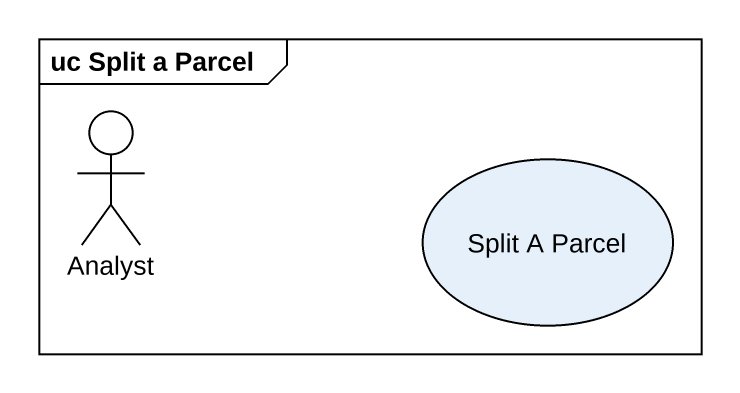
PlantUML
@startuml
mainframe uc Split a Parcel
actor Analyst
usecase "Split A Parcel" as Split_A_Parcel
@enduml
